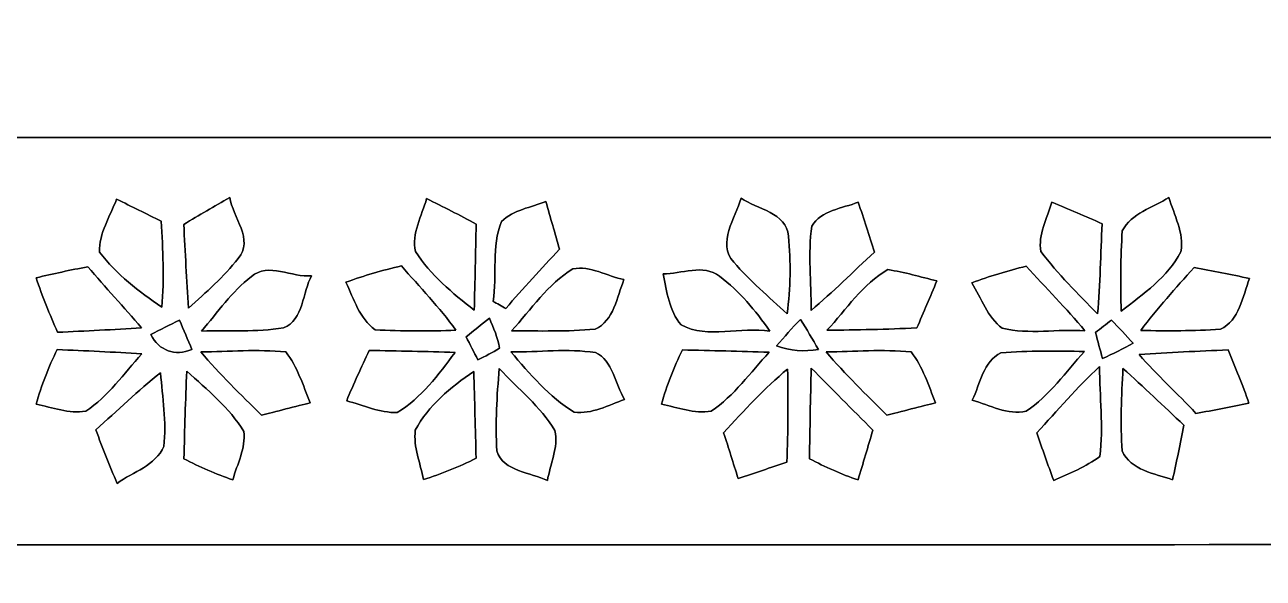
# Model space of a CAD drawing. Header units: centimetres. Extents: x -16.8 to 16.8, y -16.7 to 16.7.
# Drawn here: x -2.13 to 6.88, y -9.5 to -5.48 of the extents above; entities that cross this region are included whole.
import ezdxf

# ---------------------------------------------------------------- set-up
doc = ezdxf.new("R2010")
doc.units = ezdxf.units.CM
doc.header["$MEASUREMENT"] = 0
doc.layers.add('Layer 1', color=7, linetype='Continuous')

msp = doc.modelspace()

# ---------------------------------------------------------------- linework, layer by layer
at = {"layer": 'Layer 1', "color": 7}
for points, knots in [([(-16.77458, 16.66875), (-16.77458, 16.66875), (16.77458, 16.66875), (16.77458, 16.66875), (16.77458, 16.66875), (16.77458, 16.66875), (16.77458, -16.66875), (16.77458, -16.66875), (16.77458, -16.66875), (16.77458, -16.66875), (-16.77458, -16.66875), (-16.77458, -16.66875), (-16.77458, -16.66875), (-16.77458, -16.66875), (-16.77458, 16.66875), (-16.77458, 16.66875), (-16.77458, 16.66875), (-16.77458, 16.66875), (-16.77458, 16.66875), (-16.77458, 16.66875)], [0, 0, 0, 0, 0.1666667, 0.1666667, 0.1666667, 0.1666667, 0.3333333, 0.3333333, 0.3333333, 0.3333333, 0.5, 0.5, 0.5, 0.5, 0.6666667, 0.6666667, 0.6666667, 0.6666667, 1, 1, 1, 1]), ([(-16.06091, -6.30837), (-16.07361, -7.2898), (-16.07714, -8.27123), (-16.05774, -9.25266), (-16.05774, -9.25266), (-5.37175, -9.27029), (5.3146, -9.25618), (16.00024, -9.25971), (16.00024, -9.25971), (16.12406, -9.33309), (16.23766, -9.2202), (16.22707, -9.11049), (16.22707, -9.11049), (16.20273, -8.21549), (16.20273, -7.31979), (16.22884, -6.42479), (16.22884, -6.42479), (16.23766, -6.33765), (16.14911, -6.28615), (16.0715, -6.29708), (16.0715, -6.29708), (9.07415, -6.29708), (2.07645, -6.29708), (-4.92125, -6.29708), (-4.92125, -6.29708), (-8.63459, -6.30449), (-12.34793, -6.28191), (-16.06091, -6.30837)], [0, 0, 0, 0, 0.125, 0.125, 0.125, 0.125, 0.25, 0.25, 0.25, 0.25, 0.375, 0.375, 0.375, 0.375, 0.5, 0.5, 0.5, 0.5, 0.625, 0.625, 0.625, 0.625, 0.75, 0.75, 0.75, 0.75, 1, 1, 1, 1]), ([(-1.46579, -6.74652), (-1.35749, -6.79944), (-1.24989, -6.85306), (-1.14088, -6.90598), (-1.14088, -6.90598), (-1.1303, -7.11376), (-1.11795, -7.32331), (-1.137, -7.53181), (-1.137, -7.53181), (-1.30387, -7.41856), (-1.46932, -7.29403), (-1.58997, -7.1314), (-1.58997, -7.1314), (-1.59526, -6.99417), (-1.51412, -6.87105), (-1.46579, -6.74652)], [0, 0, 0, 0, 0.2, 0.2, 0.2, 0.2, 0.4, 0.4, 0.4, 0.4, 0.6, 0.6, 0.6, 0.6, 1, 1, 1, 1]), ([(-0.97719, -6.92961), (-0.86642, -6.86294), (-0.7553, -6.79732), (-0.64276, -6.73453), (-0.64276, -6.73453), (-0.62124, -6.87246), (-0.46461, -7.04568), (-0.58103, -7.17726), (-0.58103, -7.17726), (-0.68686, -7.31097), (-0.81492, -7.42491), (-0.94192, -7.53816), (-0.94192, -7.53816), (-0.95638, -7.33496), (-0.96732, -7.13211), (-0.97719, -6.92961)], [0, 0, 0, 0, 0.2, 0.2, 0.2, 0.2, 0.4, 0.4, 0.4, 0.4, 0.6, 0.6, 0.6, 0.6, 1, 1, 1, 1]), ([(0.78987, -6.74229), (0.91052, -6.80191), (1.03152, -6.86259), (1.15041, -6.92714), (1.15041, -6.92714), (1.14547, -7.13564), (1.14194, -7.34483), (1.13594, -7.55403), (1.13594, -7.55403), (0.97825, -7.4295), (0.81774, -7.29721), (0.70873, -7.12682), (0.70873, -7.12682), (0.67874, -6.99629), (0.75565, -6.86647), (0.78987, -6.74229)], [0, 0, 0, 0, 0.2, 0.2, 0.2, 0.2, 0.4, 0.4, 0.4, 0.4, 0.6, 0.6, 0.6, 0.6, 1, 1, 1, 1]), ([(3.07763, -6.73806), (3.19264, -6.82025), (3.41136, -6.84071), (3.42336, -7.01604), (3.42336, -7.01604), (3.43923, -7.20266), (3.44029, -7.39352), (3.41242, -7.57978), (3.41242, -7.57978), (3.28013, -7.45772), (3.1429, -7.33989), (3.02472, -7.20408), (3.02472, -7.20408), (2.90124, -7.06543), (3.0353, -6.8834), (3.07763, -6.73806)], [0, 0, 0, 0, 0.2, 0.2, 0.2, 0.2, 0.4, 0.4, 0.4, 0.4, 0.6, 0.6, 0.6, 0.6, 1, 1, 1, 1]), ([(5.85223, -6.97689), (5.91502, -6.84742), (6.07695, -6.80932), (6.19054, -6.73276), (6.19054, -6.73276), (6.22794, -6.86047), (6.30449, -6.99241), (6.27803, -7.12858), (6.27803, -7.12858), (6.18384, -7.31379), (6.00357, -7.43479), (5.84482, -7.56109), (5.84482, -7.56109), (5.83706, -7.36565), (5.83953, -7.17091), (5.85223, -6.97689)], [0, 0, 0, 0, 0.2, 0.2, 0.2, 0.2, 0.4, 0.4, 0.4, 0.4, 0.6, 0.6, 0.6, 0.6, 1, 1, 1, 1]), ([(1.33385, -6.90809), (1.42169, -6.82519), (1.54905, -6.80473), (1.6577, -6.76381), (1.6577, -6.76381), (1.69016, -6.87917), (1.72402, -6.99382), (1.75648, -7.10918), (1.75648, -7.10918), (1.62454, -7.2517), (1.49331, -7.39528), (1.36525, -7.54133), (1.36525, -7.54133), (1.34232, -7.52863), (1.29716, -7.50288), (1.27423, -7.48982), (1.27423, -7.48982), (1.3014, -7.29862), (1.26294, -7.09048), (1.33385, -6.90809)], [0, 0, 0, 0, 0.1666667, 0.1666667, 0.1666667, 0.1666667, 0.3333333, 0.3333333, 0.3333333, 0.3333333, 0.5, 0.5, 0.5, 0.5, 0.6666667, 0.6666667, 0.6666667, 0.6666667, 1, 1, 1, 1]), ([(3.59304, -6.94196), (3.66077, -6.8259), (3.81564, -6.8139), (3.9303, -6.76769), (3.9303, -6.76769), (3.97122, -6.88869), (4.01108, -7.01005), (4.04777, -7.13281), (4.04777, -7.13281), (3.89431, -7.27357), (3.7465, -7.42139), (3.58704, -7.55579), (3.58704, -7.55579), (3.59057, -7.35154), (3.5627, -7.1441), (3.59304, -6.94196)], [0, 0, 0, 0, 0.2, 0.2, 0.2, 0.2, 0.4, 0.4, 0.4, 0.4, 0.6, 0.6, 0.6, 0.6, 1, 1, 1, 1]), ([(5.33964, -6.76839), (5.46241, -6.81778), (5.58377, -6.8707), (5.70547, -6.92503), (5.70547, -6.92503), (5.69524, -7.14304), (5.69101, -7.36283), (5.67231, -7.58119), (5.67231, -7.58119), (5.5312, -7.43373), (5.38127, -7.29192), (5.26027, -7.12752), (5.26027, -7.12752), (5.23628, -7.00581), (5.30578, -6.88411), (5.33964, -6.76839)], [0, 0, 0, 0, 0.2, 0.2, 0.2, 0.2, 0.4, 0.4, 0.4, 0.4, 0.6, 0.6, 0.6, 0.6, 1, 1, 1, 1]), ([(-0.48542, -7.30885), (-0.36301, -7.20231), (-0.18733, -7.31979), (-0.04763, -7.30321), (-0.04763, -7.30321), (-0.11148, -7.4168), (-0.10583, -7.626), (-0.25188, -7.68279), (-0.25188, -7.68279), (-0.44838, -7.71384), (-0.64982, -7.69973), (-0.84737, -7.70572), (-0.84737, -7.70572), (-0.73237, -7.56885), (-0.62724, -7.41962), (-0.48542, -7.30885)], [0, 0, 0, 0, 0.2, 0.2, 0.2, 0.2, 0.4, 0.4, 0.4, 0.4, 0.6, 0.6, 0.6, 0.6, 1, 1, 1, 1]), ([(-2.05176, -7.31802), (-1.92723, -7.28874), (-1.80234, -7.26193), (-1.6764, -7.23829), (-1.6764, -7.23829), (-1.54728, -7.38717), (-1.41323, -7.53216), (-1.28482, -7.68244), (-1.28482, -7.68244), (-1.48872, -7.69514), (-1.69263, -7.70502), (-1.89618, -7.7149), (-1.89618, -7.7149), (-1.95263, -7.58402), (-2.00695, -7.45278), (-2.05176, -7.31802)], [0, 0, 0, 0, 0.2, 0.2, 0.2, 0.2, 0.4, 0.4, 0.4, 0.4, 0.6, 0.6, 0.6, 0.6, 1, 1, 1, 1]), ([(0.20249, -7.35083), (0.33408, -7.30144), (0.46919, -7.26334), (0.60607, -7.23159), (0.60607, -7.23159), (0.74013, -7.3854), (0.88265, -7.53392), (1.0033, -7.69937), (1.0033, -7.69937), (0.8068, -7.70784), (0.61066, -7.70678), (0.41487, -7.69655), (0.41487, -7.69655), (0.30127, -7.61506), (0.2607, -7.47077), (0.20249, -7.35083)], [0, 0, 0, 0, 0.2, 0.2, 0.2, 0.2, 0.4, 0.4, 0.4, 0.4, 0.6, 0.6, 0.6, 0.6, 1, 1, 1, 1]), ([(1.8542, -7.25382), (1.98049, -7.22701), (2.10361, -7.30744), (2.22603, -7.33143), (2.22603, -7.33143), (2.17452, -7.45702), (2.1523, -7.63023), (2.01612, -7.69267), (2.01612, -7.69267), (1.81328, -7.70925), (1.61043, -7.70537), (1.40794, -7.70396), (1.40794, -7.70396), (1.54975, -7.54944), (1.67146, -7.36318), (1.8542, -7.25382)], [0, 0, 0, 0, 0.2, 0.2, 0.2, 0.2, 0.4, 0.4, 0.4, 0.4, 0.6, 0.6, 0.6, 0.6, 1, 1, 1, 1]), ([(2.51143, -7.29051), (2.64125, -7.29086), (2.80423, -7.21431), (2.92135, -7.30744), (2.92135, -7.30744), (3.06846, -7.41433), (3.18311, -7.55791), (3.28754, -7.70537), (3.28754, -7.70537), (3.07834, -7.67397), (2.83563, -7.76287), (2.64089, -7.66163), (2.64089, -7.66163), (2.55517, -7.55826), (2.53753, -7.41786), (2.51143, -7.29051)], [0, 0, 0, 0, 0.2, 0.2, 0.2, 0.2, 0.4, 0.4, 0.4, 0.4, 0.6, 0.6, 0.6, 0.6, 1, 1, 1, 1]), ([(3.7024, -7.70043), (3.84422, -7.5498), (3.96311, -7.36106), (4.1469, -7.25876), (4.1469, -7.25876), (4.26649, -7.2771), (4.38432, -7.31202), (4.50286, -7.34131), (4.50286, -7.34131), (4.45523, -7.45525), (4.40584, -7.56885), (4.35716, -7.68315), (4.35716, -7.68315), (4.13879, -7.69338), (3.92007, -7.69726), (3.7024, -7.70043)], [0, 0, 0, 0, 0.2, 0.2, 0.2, 0.2, 0.4, 0.4, 0.4, 0.4, 0.6, 0.6, 0.6, 0.6, 1, 1, 1, 1]), ([(4.75721, -7.35506), (4.88668, -7.30709), (5.01862, -7.26687), (5.15303, -7.23406), (5.15303, -7.23406), (5.29484, -7.39034), (5.44477, -7.54062), (5.58059, -7.70326), (5.58059, -7.70326), (5.38198, -7.68985), (5.17243, -7.73254), (4.97875, -7.68456), (4.97875, -7.68456), (4.8708, -7.60554), (4.82706, -7.46584), (4.75721, -7.35506)], [0, 0, 0, 0, 0.2, 0.2, 0.2, 0.2, 0.4, 0.4, 0.4, 0.4, 0.6, 0.6, 0.6, 0.6, 1, 1, 1, 1]), ([(6.37469, -7.24359), (6.50946, -7.26687), (6.64457, -7.29403), (6.77827, -7.32402), (6.77827, -7.32402), (6.72712, -7.45208), (6.70525, -7.62882), (6.56696, -7.69303), (6.56696, -7.69303), (6.37364, -7.70396), (6.18031, -7.70678), (5.98734, -7.70114), (5.98734, -7.70114), (6.10623, -7.54027), (6.24099, -7.39211), (6.37469, -7.24359)], [0, 0, 0, 0, 0.2, 0.2, 0.2, 0.2, 0.4, 0.4, 0.4, 0.4, 0.6, 0.6, 0.6, 0.6, 1, 1, 1, 1]), ([(-1.21814, -7.73112), (-1.14864, -7.69549), (-1.07879, -7.66057), (-1.00859, -7.6267), (-1.00859, -7.6267), (-0.9779, -7.69726), (-0.94756, -7.76817), (-0.91793, -7.83943), (-0.91793, -7.83943), (-1.04246, -7.89023), (-1.15499, -7.85036), (-1.21814, -7.73112)], [0, 0, 0, 0, 0.25, 0.25, 0.25, 0.25, 0.5, 0.5, 0.5, 0.5, 1, 1, 1, 1]), ([(1.07738, -7.74806), (1.13347, -7.70255), (1.18957, -7.65669), (1.24672, -7.61153), (1.24672, -7.61153), (1.2767, -7.68244), (1.30845, -7.7537), (1.31904, -7.83096), (1.31904, -7.83096), (1.26929, -7.86306), (1.21532, -7.88811), (1.16276, -7.91492), (1.16276, -7.91492), (1.13383, -7.85883), (1.10561, -7.80344), (1.07738, -7.74806)], [0, 0, 0, 0, 0.2, 0.2, 0.2, 0.2, 0.4, 0.4, 0.4, 0.4, 0.6, 0.6, 0.6, 0.6, 1, 1, 1, 1]), ([(3.33657, -7.81226), (3.39266, -7.74735), (3.45017, -7.68385), (3.50943, -7.62176), (3.50943, -7.62176), (3.556, -7.69303), (3.59939, -7.7657), (3.64137, -7.84013), (3.64137, -7.84013), (3.53871, -7.85777), (3.43394, -7.84895), (3.33657, -7.81226)], [0, 0, 0, 0, 0.25, 0.25, 0.25, 0.25, 0.5, 0.5, 0.5, 0.5, 1, 1, 1, 1]), ([(5.65714, -7.71666), (5.6956, -7.68632), (5.7344, -7.65598), (5.77321, -7.626), (5.77321, -7.626), (5.82683, -7.68174), (5.87975, -7.73783), (5.93231, -7.79463), (5.93231, -7.79463), (5.85893, -7.83414), (5.78379, -7.87082), (5.70794, -7.9054), (5.70794, -7.9054), (5.69066, -7.84225), (5.67372, -7.77946), (5.65714, -7.71666)], [0, 0, 0, 0, 0.2, 0.2, 0.2, 0.2, 0.4, 0.4, 0.4, 0.4, 0.6, 0.6, 0.6, 0.6, 1, 1, 1, 1]), ([(-1.89865, -7.84049), (-1.69369, -7.84895), (-1.48802, -7.85812), (-1.28235, -7.87188), (-1.28235, -7.87188), (-1.41323, -8.01441), (-1.52788, -8.18056), (-1.69051, -8.28922), (-1.69051, -8.28922), (-1.81293, -8.30897), (-1.93358, -8.26064), (-2.05246, -8.23807), (-2.05246, -8.23807), (-2.0133, -8.10084), (-1.96144, -7.96819), (-1.89865, -7.84049)], [0, 0, 0, 0, 0.2, 0.2, 0.2, 0.2, 0.4, 0.4, 0.4, 0.4, 0.6, 0.6, 0.6, 0.6, 1, 1, 1, 1]), ([(-0.85372, -7.85707), (-0.64841, -7.85601), (-0.44097, -7.83661), (-0.23566, -7.85742), (-0.23566, -7.85742), (-0.15099, -7.96537), (-0.10936, -8.10048), (-0.05786, -8.22713), (-0.05786, -8.22713), (-0.1464, -8.24971), (-0.32279, -8.29522), (-0.41099, -8.31815), (-0.41099, -8.31815), (-0.56233, -8.16786), (-0.71649, -8.0204), (-0.85372, -7.85707)], [0, 0, 0, 0, 0.2, 0.2, 0.2, 0.2, 0.4, 0.4, 0.4, 0.4, 0.6, 0.6, 0.6, 0.6, 1, 1, 1, 1]), ([(1.40229, -7.85707), (1.6062, -7.86059), (1.81504, -7.83096), (2.01859, -7.86236), (2.01859, -7.86236), (2.14665, -7.92198), (2.16112, -8.09237), (2.23061, -8.20349), (2.23061, -8.20349), (2.11279, -8.24371), (1.99214, -8.31391), (1.86373, -8.29486), (1.86373, -8.29486), (1.68028, -8.1855), (1.54199, -8.01582), (1.40229, -7.85707)], [0, 0, 0, 0, 0.2, 0.2, 0.2, 0.2, 0.4, 0.4, 0.4, 0.4, 0.6, 0.6, 0.6, 0.6, 1, 1, 1, 1]), ([(3.69711, -7.85707), (3.90208, -7.85601), (4.10986, -7.83661), (4.31518, -7.85742), (4.31518, -7.85742), (4.39984, -7.96537), (4.44147, -8.10048), (4.49298, -8.22713), (4.49298, -8.22713), (4.40443, -8.24971), (4.22804, -8.29522), (4.13985, -8.31815), (4.13985, -8.31815), (3.98851, -8.16786), (3.83434, -8.0204), (3.69711, -7.85707)], [0, 0, 0, 0, 0.2, 0.2, 0.2, 0.2, 0.4, 0.4, 0.4, 0.4, 0.6, 0.6, 0.6, 0.6, 1, 1, 1, 1]), ([(0.37218, -7.84719), (0.57997, -7.85036), (0.78846, -7.85389), (0.99695, -7.86095), (0.99695, -7.86095), (0.87701, -8.02287), (0.74965, -8.19256), (0.57573, -8.2991), (0.57573, -8.2991), (0.44838, -8.30051), (0.32879, -8.24689), (0.20814, -8.21302), (0.20814, -8.21302), (0.25823, -8.08884), (0.31574, -7.96854), (0.37218, -7.84719)], [0, 0, 0, 0, 0.2, 0.2, 0.2, 0.2, 0.4, 0.4, 0.4, 0.4, 0.6, 0.6, 0.6, 0.6, 1, 1, 1, 1]), ([(2.65112, -7.84331), (2.86103, -7.84754), (3.07164, -7.85248), (3.28224, -7.85989), (3.28224, -7.85989), (3.14678, -8.00664), (3.02719, -8.17633), (2.86032, -8.28887), (2.86032, -8.28887), (2.73791, -8.30933), (2.61691, -8.26064), (2.49837, -8.23807), (2.49837, -8.23807), (2.53718, -8.10154), (2.58868, -7.97031), (2.65112, -7.84331)], [0, 0, 0, 0, 0.2, 0.2, 0.2, 0.2, 0.4, 0.4, 0.4, 0.4, 0.6, 0.6, 0.6, 0.6, 1, 1, 1, 1]), ([(4.96887, -7.86447), (5.17066, -7.84719), (5.37422, -7.85142), (5.57706, -7.85389), (5.57706, -7.85389), (5.4423, -8.00347), (5.32165, -8.17562), (5.15303, -8.28957), (5.15303, -8.28957), (5.01897, -8.3185), (4.88703, -8.24583), (4.76074, -8.20773), (4.76074, -8.20773), (4.81859, -8.09025), (4.83976, -7.92621), (4.96887, -7.86447)], [0, 0, 0, 0, 0.2, 0.2, 0.2, 0.2, 0.4, 0.4, 0.4, 0.4, 0.6, 0.6, 0.6, 0.6, 1, 1, 1, 1]), ([(5.97464, -7.87647), (6.18984, -7.86165), (6.40609, -7.85178), (6.62234, -7.8426), (6.62234, -7.8426), (6.67456, -7.97066), (6.72924, -8.09872), (6.77369, -8.23031), (6.77369, -8.23031), (6.64563, -8.25747), (6.51722, -8.28322), (6.3881, -8.30439), (6.3881, -8.30439), (6.25193, -8.1601), (6.10552, -8.02534), (5.97464, -7.87647)], [0, 0, 0, 0, 0.2, 0.2, 0.2, 0.2, 0.4, 0.4, 0.4, 0.4, 0.6, 0.6, 0.6, 0.6, 1, 1, 1, 1]), ([(-1.61713, -8.42469), (-1.46191, -8.28499), (-1.31163, -8.13894), (-1.14653, -8.01017), (-1.14653, -8.01017), (-1.13277, -8.18762), (-1.10173, -8.36718), (-1.1236, -8.54498), (-1.1236, -8.54498), (-1.1811, -8.68504), (-1.34761, -8.72913), (-1.46156, -8.81451), (-1.46156, -8.81451), (-1.5173, -8.68609), (-1.56951, -8.55627), (-1.61713, -8.42469)], [0, 0, 0, 0, 0.2, 0.2, 0.2, 0.2, 0.4, 0.4, 0.4, 0.4, 0.6, 0.6, 0.6, 0.6, 1, 1, 1, 1]), ([(-0.95532, -7.99783), (-0.80645, -8.13153), (-0.64523, -8.26382), (-0.54046, -8.43633), (-0.54046, -8.43633), (-0.52599, -8.55733), (-0.58914, -8.67375), (-0.62054, -8.7884), (-0.62054, -8.7884), (-0.7433, -8.74677), (-0.86184, -8.69421), (-0.97649, -8.63459), (-0.97649, -8.63459), (-0.97084, -8.42151), (-0.9652, -8.20949), (-0.95532, -7.99783)], [0, 0, 0, 0, 0.2, 0.2, 0.2, 0.2, 0.4, 0.4, 0.4, 0.4, 0.6, 0.6, 0.6, 0.6, 1, 1, 1, 1]), ([(0.70732, -8.42751), (0.80222, -8.24759), (0.96555, -8.11248), (1.13242, -8.00029), (1.13242, -8.00029), (1.13912, -8.20984), (1.14441, -8.42045), (1.1497, -8.63106), (1.1497, -8.63106), (1.02623, -8.69244), (0.89888, -8.74571), (0.76729, -8.78628), (0.76729, -8.78628), (0.74507, -8.66775), (0.69215, -8.54957), (0.70732, -8.42751)], [0, 0, 0, 0, 0.2, 0.2, 0.2, 0.2, 0.4, 0.4, 0.4, 0.4, 0.6, 0.6, 0.6, 0.6, 1, 1, 1, 1]), ([(1.31763, -7.97842), (1.45591, -8.12518), (1.61854, -8.25571), (1.72367, -8.43033), (1.72367, -8.43033), (1.74943, -8.55239), (1.68981, -8.67445), (1.66864, -8.79404), (1.66864, -8.79404), (1.55222, -8.73266), (1.34691, -8.73054), (1.30104, -8.57744), (1.30104, -8.57744), (1.28729, -8.37706), (1.30246, -8.17739), (1.31763, -7.97842)], [0, 0, 0, 0, 0.2, 0.2, 0.2, 0.2, 0.4, 0.4, 0.4, 0.4, 0.6, 0.6, 0.6, 0.6, 1, 1, 1, 1]), ([(2.95134, -8.44585), (3.0988, -8.28393), (3.24767, -8.122), (3.41665, -7.98195), (3.41665, -7.98195), (3.42124, -8.20702), (3.42089, -8.43315), (3.41136, -8.65893), (3.41136, -8.65893), (3.29318, -8.69915), (3.17571, -8.74077), (3.05717, -8.77923), (3.05717, -8.77923), (3.02119, -8.6674), (2.98768, -8.55662), (2.95134, -8.44585)], [0, 0, 0, 0, 0.2, 0.2, 0.2, 0.2, 0.4, 0.4, 0.4, 0.4, 0.6, 0.6, 0.6, 0.6, 1, 1, 1, 1]), ([(3.58881, -7.97525), (3.73803, -8.12482), (3.88585, -8.27687), (4.03719, -8.42574), (4.03719, -8.42574), (4.00121, -8.54675), (3.96593, -8.6681), (3.92924, -8.78911), (3.92924, -8.78911), (3.80753, -8.74677), (3.6897, -8.69421), (3.57576, -8.63494), (3.57576, -8.63494), (3.57928, -8.41446), (3.58246, -8.19467), (3.58881, -7.97525)], [0, 0, 0, 0, 0.2, 0.2, 0.2, 0.2, 0.4, 0.4, 0.4, 0.4, 0.6, 0.6, 0.6, 0.6, 1, 1, 1, 1]), ([(5.22958, -8.44726), (5.37986, -8.28463), (5.52309, -8.11459), (5.68713, -7.96466), (5.68713, -7.96466), (5.68501, -8.18092), (5.71782, -8.4014), (5.68784, -8.61766), (5.68784, -8.61766), (5.588, -8.69562), (5.467, -8.74042), (5.35305, -8.79334), (5.35305, -8.79334), (5.31072, -8.67833), (5.26979, -8.56262), (5.22958, -8.44726)], [0, 0, 0, 0, 0.2, 0.2, 0.2, 0.2, 0.4, 0.4, 0.4, 0.4, 0.6, 0.6, 0.6, 0.6, 1, 1, 1, 1]), ([(5.85717, -7.97807), (6.00675, -8.11248), (6.15315, -8.25182), (6.29955, -8.39047), (6.29955, -8.39047), (6.27556, -8.52311), (6.24699, -8.65611), (6.21806, -8.78805), (6.21806, -8.78805), (6.08789, -8.74183), (5.91326, -8.71926), (5.85152, -8.57814), (5.85152, -8.57814), (5.83671, -8.37741), (5.84694, -8.17774), (5.85717, -7.97807)], [0, 0, 0, 0, 0.2, 0.2, 0.2, 0.2, 0.4, 0.4, 0.4, 0.4, 0.6, 0.6, 0.6, 0.6, 1, 1, 1, 1])]:
    msp.add_open_spline(points, degree=3, knots=knots, dxfattribs=at)
at = {"layer": 'Layer 1', "color": 250}
for points, knots in [([(-16.06091, -6.30837), (-12.34793, -6.28191), (-8.63459, -6.30449), (-4.92125, -6.29708), (-4.92125, -6.29708), (2.07645, -6.29708), (9.07415, -6.29708), (16.0715, -6.29708), (16.0715, -6.29708), (16.14911, -6.28615), (16.23766, -6.33765), (16.22884, -6.42479), (16.22884, -6.42479), (16.20273, -7.31979), (16.20273, -8.21549), (16.22707, -9.11049), (16.22707, -9.11049), (16.23766, -9.2202), (16.12406, -9.33309), (16.00024, -9.25971), (16.00024, -9.25971), (5.3146, -9.25618), (-5.37175, -9.27029), (-16.05774, -9.25266), (-16.05774, -9.25266), (-16.07714, -8.27123), (-16.07361, -7.2898), (-16.06091, -6.30837), (-16.06091, -6.30837), (-16.06091, -6.30837), (-16.06091, -6.30837), (-16.06091, -6.30837)], [0, 0, 0, 0, 0.1111111, 0.1111111, 0.1111111, 0.1111111, 0.2222222, 0.2222222, 0.2222222, 0.2222222, 0.3333333, 0.3333333, 0.3333333, 0.3333333, 0.4444444, 0.4444444, 0.4444444, 0.4444444, 0.5555556, 0.5555556, 0.5555556, 0.5555556, 0.6666667, 0.6666667, 0.6666667, 0.6666667, 0.7777778, 0.7777778, 0.7777778, 0.7777778, 1, 1, 1, 1]), ([(-1.46579, -6.74652), (-1.51412, -6.87105), (-1.59526, -6.99417), (-1.58997, -7.1314), (-1.58997, -7.1314), (-1.46932, -7.29403), (-1.30387, -7.41856), (-1.137, -7.53181), (-1.137, -7.53181), (-1.11795, -7.32331), (-1.1303, -7.11376), (-1.14088, -6.90598), (-1.14088, -6.90598), (-1.24989, -6.85306), (-1.35749, -6.79944), (-1.46579, -6.74652), (-1.46579, -6.74652), (-1.46579, -6.74652), (-1.46579, -6.74652), (-1.46579, -6.74652)], [0, 0, 0, 0, 0.1666667, 0.1666667, 0.1666667, 0.1666667, 0.3333333, 0.3333333, 0.3333333, 0.3333333, 0.5, 0.5, 0.5, 0.5, 0.6666667, 0.6666667, 0.6666667, 0.6666667, 1, 1, 1, 1]), ([(-0.97719, -6.92961), (-0.96732, -7.13211), (-0.95638, -7.33496), (-0.94192, -7.53816), (-0.94192, -7.53816), (-0.81492, -7.42491), (-0.68686, -7.31097), (-0.58103, -7.17726), (-0.58103, -7.17726), (-0.46461, -7.04568), (-0.62124, -6.87246), (-0.64276, -6.73453), (-0.64276, -6.73453), (-0.7553, -6.79732), (-0.86642, -6.86294), (-0.97719, -6.92961), (-0.97719, -6.92961), (-0.97719, -6.92961), (-0.97719, -6.92961), (-0.97719, -6.92961)], [0, 0, 0, 0, 0.1666667, 0.1666667, 0.1666667, 0.1666667, 0.3333333, 0.3333333, 0.3333333, 0.3333333, 0.5, 0.5, 0.5, 0.5, 0.6666667, 0.6666667, 0.6666667, 0.6666667, 1, 1, 1, 1]), ([(0.78987, -6.74229), (0.75565, -6.86647), (0.67874, -6.99629), (0.70873, -7.12682), (0.70873, -7.12682), (0.81774, -7.29721), (0.97825, -7.4295), (1.13594, -7.55403), (1.13594, -7.55403), (1.14194, -7.34483), (1.14547, -7.13564), (1.15041, -6.92714), (1.15041, -6.92714), (1.03152, -6.86259), (0.91052, -6.80191), (0.78987, -6.74229), (0.78987, -6.74229), (0.78987, -6.74229), (0.78987, -6.74229), (0.78987, -6.74229)], [0, 0, 0, 0, 0.1666667, 0.1666667, 0.1666667, 0.1666667, 0.3333333, 0.3333333, 0.3333333, 0.3333333, 0.5, 0.5, 0.5, 0.5, 0.6666667, 0.6666667, 0.6666667, 0.6666667, 1, 1, 1, 1]), ([(3.07763, -6.73806), (3.0353, -6.8834), (2.90124, -7.06543), (3.02472, -7.20408), (3.02472, -7.20408), (3.1429, -7.33989), (3.28013, -7.45772), (3.41242, -7.57978), (3.41242, -7.57978), (3.44029, -7.39352), (3.43923, -7.20266), (3.42336, -7.01604), (3.42336, -7.01604), (3.41136, -6.84071), (3.19264, -6.82025), (3.07763, -6.73806), (3.07763, -6.73806), (3.07763, -6.73806), (3.07763, -6.73806), (3.07763, -6.73806)], [0, 0, 0, 0, 0.1666667, 0.1666667, 0.1666667, 0.1666667, 0.3333333, 0.3333333, 0.3333333, 0.3333333, 0.5, 0.5, 0.5, 0.5, 0.6666667, 0.6666667, 0.6666667, 0.6666667, 1, 1, 1, 1]), ([(5.85223, -6.97689), (5.83953, -7.17091), (5.83706, -7.36565), (5.84482, -7.56109), (5.84482, -7.56109), (6.00357, -7.43479), (6.18384, -7.31379), (6.27803, -7.12858), (6.27803, -7.12858), (6.30449, -6.99241), (6.22794, -6.86047), (6.19054, -6.73276), (6.19054, -6.73276), (6.07695, -6.80932), (5.91502, -6.84742), (5.85223, -6.97689), (5.85223, -6.97689), (5.85223, -6.97689), (5.85223, -6.97689), (5.85223, -6.97689)], [0, 0, 0, 0, 0.1666667, 0.1666667, 0.1666667, 0.1666667, 0.3333333, 0.3333333, 0.3333333, 0.3333333, 0.5, 0.5, 0.5, 0.5, 0.6666667, 0.6666667, 0.6666667, 0.6666667, 1, 1, 1, 1]), ([(1.33385, -6.90809), (1.26294, -7.09048), (1.3014, -7.29862), (1.27423, -7.48982), (1.27423, -7.48982), (1.29716, -7.50288), (1.34232, -7.52863), (1.36525, -7.54133), (1.36525, -7.54133), (1.49331, -7.39528), (1.62454, -7.2517), (1.75648, -7.10918), (1.75648, -7.10918), (1.72402, -6.99382), (1.69016, -6.87917), (1.6577, -6.76381), (1.6577, -6.76381), (1.54905, -6.80473), (1.42169, -6.82519), (1.33385, -6.90809), (1.33385, -6.90809), (1.33385, -6.90809), (1.33385, -6.90809), (1.33385, -6.90809)], [0, 0, 0, 0, 0.1428571, 0.1428571, 0.1428571, 0.1428571, 0.2857143, 0.2857143, 0.2857143, 0.2857143, 0.4285714, 0.4285714, 0.4285714, 0.4285714, 0.5714286, 0.5714286, 0.5714286, 0.5714286, 0.7142857, 0.7142857, 0.7142857, 0.7142857, 1, 1, 1, 1]), ([(3.59304, -6.94196), (3.5627, -7.1441), (3.59057, -7.35154), (3.58704, -7.55579), (3.58704, -7.55579), (3.7465, -7.42139), (3.89431, -7.27357), (4.04777, -7.13281), (4.04777, -7.13281), (4.01108, -7.01005), (3.97122, -6.88869), (3.9303, -6.76769), (3.9303, -6.76769), (3.81564, -6.8139), (3.66077, -6.8259), (3.59304, -6.94196), (3.59304, -6.94196), (3.59304, -6.94196), (3.59304, -6.94196), (3.59304, -6.94196)], [0, 0, 0, 0, 0.1666667, 0.1666667, 0.1666667, 0.1666667, 0.3333333, 0.3333333, 0.3333333, 0.3333333, 0.5, 0.5, 0.5, 0.5, 0.6666667, 0.6666667, 0.6666667, 0.6666667, 1, 1, 1, 1]), ([(5.33964, -6.76839), (5.30578, -6.88411), (5.23628, -7.00581), (5.26027, -7.12752), (5.26027, -7.12752), (5.38127, -7.29192), (5.5312, -7.43373), (5.67231, -7.58119), (5.67231, -7.58119), (5.69101, -7.36283), (5.69524, -7.14304), (5.70547, -6.92503), (5.70547, -6.92503), (5.58377, -6.8707), (5.46241, -6.81778), (5.33964, -6.76839), (5.33964, -6.76839), (5.33964, -6.76839), (5.33964, -6.76839), (5.33964, -6.76839)], [0, 0, 0, 0, 0.1666667, 0.1666667, 0.1666667, 0.1666667, 0.3333333, 0.3333333, 0.3333333, 0.3333333, 0.5, 0.5, 0.5, 0.5, 0.6666667, 0.6666667, 0.6666667, 0.6666667, 1, 1, 1, 1]), ([(-0.48542, -7.30885), (-0.62724, -7.41962), (-0.73237, -7.56885), (-0.84737, -7.70572), (-0.84737, -7.70572), (-0.64982, -7.69973), (-0.44838, -7.71384), (-0.25188, -7.68279), (-0.25188, -7.68279), (-0.10583, -7.626), (-0.11148, -7.4168), (-0.04763, -7.30321), (-0.04763, -7.30321), (-0.18733, -7.31979), (-0.36301, -7.20231), (-0.48542, -7.30885), (-0.48542, -7.30885), (-0.48542, -7.30885), (-0.48542, -7.30885), (-0.48542, -7.30885)], [0, 0, 0, 0, 0.1666667, 0.1666667, 0.1666667, 0.1666667, 0.3333333, 0.3333333, 0.3333333, 0.3333333, 0.5, 0.5, 0.5, 0.5, 0.6666667, 0.6666667, 0.6666667, 0.6666667, 1, 1, 1, 1]), ([(-2.05176, -7.31802), (-2.00695, -7.45278), (-1.95263, -7.58402), (-1.89618, -7.7149), (-1.89618, -7.7149), (-1.69263, -7.70502), (-1.48872, -7.69514), (-1.28482, -7.68244), (-1.28482, -7.68244), (-1.41323, -7.53216), (-1.54728, -7.38717), (-1.6764, -7.23829), (-1.6764, -7.23829), (-1.80234, -7.26193), (-1.92723, -7.28874), (-2.05176, -7.31802), (-2.05176, -7.31802), (-2.05176, -7.31802), (-2.05176, -7.31802), (-2.05176, -7.31802)], [0, 0, 0, 0, 0.1666667, 0.1666667, 0.1666667, 0.1666667, 0.3333333, 0.3333333, 0.3333333, 0.3333333, 0.5, 0.5, 0.5, 0.5, 0.6666667, 0.6666667, 0.6666667, 0.6666667, 1, 1, 1, 1]), ([(0.20249, -7.35083), (0.2607, -7.47077), (0.30127, -7.61506), (0.41487, -7.69655), (0.41487, -7.69655), (0.61066, -7.70678), (0.8068, -7.70784), (1.0033, -7.69937), (1.0033, -7.69937), (0.88265, -7.53392), (0.74013, -7.3854), (0.60607, -7.23159), (0.60607, -7.23159), (0.46919, -7.26334), (0.33408, -7.30144), (0.20249, -7.35083), (0.20249, -7.35083), (0.20249, -7.35083), (0.20249, -7.35083), (0.20249, -7.35083)], [0, 0, 0, 0, 0.1666667, 0.1666667, 0.1666667, 0.1666667, 0.3333333, 0.3333333, 0.3333333, 0.3333333, 0.5, 0.5, 0.5, 0.5, 0.6666667, 0.6666667, 0.6666667, 0.6666667, 1, 1, 1, 1]), ([(1.8542, -7.25382), (1.67146, -7.36318), (1.54975, -7.54944), (1.40794, -7.70396), (1.40794, -7.70396), (1.61043, -7.70537), (1.81328, -7.70925), (2.01612, -7.69267), (2.01612, -7.69267), (2.1523, -7.63023), (2.17452, -7.45702), (2.22603, -7.33143), (2.22603, -7.33143), (2.10361, -7.30744), (1.98049, -7.22701), (1.8542, -7.25382), (1.8542, -7.25382), (1.8542, -7.25382), (1.8542, -7.25382), (1.8542, -7.25382)], [0, 0, 0, 0, 0.1666667, 0.1666667, 0.1666667, 0.1666667, 0.3333333, 0.3333333, 0.3333333, 0.3333333, 0.5, 0.5, 0.5, 0.5, 0.6666667, 0.6666667, 0.6666667, 0.6666667, 1, 1, 1, 1]), ([(2.51143, -7.29051), (2.53753, -7.41786), (2.55517, -7.55826), (2.64089, -7.66163), (2.64089, -7.66163), (2.83563, -7.76287), (3.07834, -7.67397), (3.28754, -7.70537), (3.28754, -7.70537), (3.18311, -7.55791), (3.06846, -7.41433), (2.92135, -7.30744), (2.92135, -7.30744), (2.80423, -7.21431), (2.64125, -7.29086), (2.51143, -7.29051), (2.51143, -7.29051), (2.51143, -7.29051), (2.51143, -7.29051), (2.51143, -7.29051)], [0, 0, 0, 0, 0.1666667, 0.1666667, 0.1666667, 0.1666667, 0.3333333, 0.3333333, 0.3333333, 0.3333333, 0.5, 0.5, 0.5, 0.5, 0.6666667, 0.6666667, 0.6666667, 0.6666667, 1, 1, 1, 1]), ([(3.7024, -7.70043), (3.92007, -7.69726), (4.13879, -7.69338), (4.35716, -7.68315), (4.35716, -7.68315), (4.40584, -7.56885), (4.45523, -7.45525), (4.50286, -7.34131), (4.50286, -7.34131), (4.38432, -7.31202), (4.26649, -7.2771), (4.1469, -7.25876), (4.1469, -7.25876), (3.96311, -7.36106), (3.84422, -7.5498), (3.7024, -7.70043), (3.7024, -7.70043), (3.7024, -7.70043), (3.7024, -7.70043), (3.7024, -7.70043)], [0, 0, 0, 0, 0.1666667, 0.1666667, 0.1666667, 0.1666667, 0.3333333, 0.3333333, 0.3333333, 0.3333333, 0.5, 0.5, 0.5, 0.5, 0.6666667, 0.6666667, 0.6666667, 0.6666667, 1, 1, 1, 1]), ([(4.75721, -7.35506), (4.82706, -7.46584), (4.8708, -7.60554), (4.97875, -7.68456), (4.97875, -7.68456), (5.17243, -7.73254), (5.38198, -7.68985), (5.58059, -7.70326), (5.58059, -7.70326), (5.44477, -7.54062), (5.29484, -7.39034), (5.15303, -7.23406), (5.15303, -7.23406), (5.01862, -7.26687), (4.88668, -7.30709), (4.75721, -7.35506), (4.75721, -7.35506), (4.75721, -7.35506), (4.75721, -7.35506), (4.75721, -7.35506)], [0, 0, 0, 0, 0.1666667, 0.1666667, 0.1666667, 0.1666667, 0.3333333, 0.3333333, 0.3333333, 0.3333333, 0.5, 0.5, 0.5, 0.5, 0.6666667, 0.6666667, 0.6666667, 0.6666667, 1, 1, 1, 1]), ([(6.37469, -7.24359), (6.24099, -7.39211), (6.10623, -7.54027), (5.98734, -7.70114), (5.98734, -7.70114), (6.18031, -7.70678), (6.37364, -7.70396), (6.56696, -7.69303), (6.56696, -7.69303), (6.70525, -7.62882), (6.72712, -7.45208), (6.77827, -7.32402), (6.77827, -7.32402), (6.64457, -7.29403), (6.50946, -7.26687), (6.37469, -7.24359), (6.37469, -7.24359), (6.37469, -7.24359), (6.37469, -7.24359), (6.37469, -7.24359)], [0, 0, 0, 0, 0.1666667, 0.1666667, 0.1666667, 0.1666667, 0.3333333, 0.3333333, 0.3333333, 0.3333333, 0.5, 0.5, 0.5, 0.5, 0.6666667, 0.6666667, 0.6666667, 0.6666667, 1, 1, 1, 1]), ([(-1.21814, -7.73112), (-1.15499, -7.85036), (-1.04246, -7.89023), (-0.91793, -7.83943), (-0.91793, -7.83943), (-0.94756, -7.76817), (-0.9779, -7.69726), (-1.00859, -7.6267), (-1.00859, -7.6267), (-1.07879, -7.66057), (-1.14864, -7.69549), (-1.21814, -7.73112), (-1.21814, -7.73112), (-1.21814, -7.73112), (-1.21814, -7.73112), (-1.21814, -7.73112)], [0, 0, 0, 0, 0.2, 0.2, 0.2, 0.2, 0.4, 0.4, 0.4, 0.4, 0.6, 0.6, 0.6, 0.6, 1, 1, 1, 1]), ([(1.07738, -7.74806), (1.10561, -7.80344), (1.13383, -7.85883), (1.16276, -7.91492), (1.16276, -7.91492), (1.21532, -7.88811), (1.26929, -7.86306), (1.31904, -7.83096), (1.31904, -7.83096), (1.30845, -7.7537), (1.2767, -7.68244), (1.24672, -7.61153), (1.24672, -7.61153), (1.18957, -7.65669), (1.13347, -7.70255), (1.07738, -7.74806), (1.07738, -7.74806), (1.07738, -7.74806), (1.07738, -7.74806), (1.07738, -7.74806)], [0, 0, 0, 0, 0.1666667, 0.1666667, 0.1666667, 0.1666667, 0.3333333, 0.3333333, 0.3333333, 0.3333333, 0.5, 0.5, 0.5, 0.5, 0.6666667, 0.6666667, 0.6666667, 0.6666667, 1, 1, 1, 1]), ([(3.33657, -7.81226), (3.43394, -7.84895), (3.53871, -7.85777), (3.64137, -7.84013), (3.64137, -7.84013), (3.59939, -7.7657), (3.556, -7.69303), (3.50943, -7.62176), (3.50943, -7.62176), (3.45017, -7.68385), (3.39266, -7.74735), (3.33657, -7.81226), (3.33657, -7.81226), (3.33657, -7.81226), (3.33657, -7.81226), (3.33657, -7.81226)], [0, 0, 0, 0, 0.2, 0.2, 0.2, 0.2, 0.4, 0.4, 0.4, 0.4, 0.6, 0.6, 0.6, 0.6, 1, 1, 1, 1]), ([(5.65714, -7.71666), (5.67372, -7.77946), (5.69066, -7.84225), (5.70794, -7.9054), (5.70794, -7.9054), (5.78379, -7.87082), (5.85893, -7.83414), (5.93231, -7.79463), (5.93231, -7.79463), (5.87975, -7.73783), (5.82683, -7.68174), (5.77321, -7.626), (5.77321, -7.626), (5.7344, -7.65598), (5.6956, -7.68632), (5.65714, -7.71666), (5.65714, -7.71666), (5.65714, -7.71666), (5.65714, -7.71666), (5.65714, -7.71666)], [0, 0, 0, 0, 0.1666667, 0.1666667, 0.1666667, 0.1666667, 0.3333333, 0.3333333, 0.3333333, 0.3333333, 0.5, 0.5, 0.5, 0.5, 0.6666667, 0.6666667, 0.6666667, 0.6666667, 1, 1, 1, 1]), ([(-1.89865, -7.84049), (-1.96144, -7.96819), (-2.0133, -8.10084), (-2.05246, -8.23807), (-2.05246, -8.23807), (-1.93358, -8.26064), (-1.81293, -8.30897), (-1.69051, -8.28922), (-1.69051, -8.28922), (-1.52788, -8.18056), (-1.41323, -8.01441), (-1.28235, -7.87188), (-1.28235, -7.87188), (-1.48802, -7.85812), (-1.69369, -7.84895), (-1.89865, -7.84049), (-1.89865, -7.84049), (-1.89865, -7.84049), (-1.89865, -7.84049), (-1.89865, -7.84049)], [0, 0, 0, 0, 0.1666667, 0.1666667, 0.1666667, 0.1666667, 0.3333333, 0.3333333, 0.3333333, 0.3333333, 0.5, 0.5, 0.5, 0.5, 0.6666667, 0.6666667, 0.6666667, 0.6666667, 1, 1, 1, 1]), ([(-0.85372, -7.85707), (-0.71649, -8.0204), (-0.56233, -8.16786), (-0.41099, -8.31815), (-0.41099, -8.31815), (-0.32279, -8.29522), (-0.1464, -8.24971), (-0.05786, -8.22713), (-0.05786, -8.22713), (-0.10936, -8.10048), (-0.15099, -7.96537), (-0.23566, -7.85742), (-0.23566, -7.85742), (-0.44097, -7.83661), (-0.64841, -7.85601), (-0.85372, -7.85707), (-0.85372, -7.85707), (-0.85372, -7.85707), (-0.85372, -7.85707), (-0.85372, -7.85707)], [0, 0, 0, 0, 0.1666667, 0.1666667, 0.1666667, 0.1666667, 0.3333333, 0.3333333, 0.3333333, 0.3333333, 0.5, 0.5, 0.5, 0.5, 0.6666667, 0.6666667, 0.6666667, 0.6666667, 1, 1, 1, 1]), ([(1.40229, -7.85707), (1.54199, -8.01582), (1.68028, -8.1855), (1.86373, -8.29486), (1.86373, -8.29486), (1.99214, -8.31391), (2.11279, -8.24371), (2.23061, -8.20349), (2.23061, -8.20349), (2.16112, -8.09237), (2.14665, -7.92198), (2.01859, -7.86236), (2.01859, -7.86236), (1.81504, -7.83096), (1.6062, -7.86059), (1.40229, -7.85707), (1.40229, -7.85707), (1.40229, -7.85707), (1.40229, -7.85707), (1.40229, -7.85707)], [0, 0, 0, 0, 0.1666667, 0.1666667, 0.1666667, 0.1666667, 0.3333333, 0.3333333, 0.3333333, 0.3333333, 0.5, 0.5, 0.5, 0.5, 0.6666667, 0.6666667, 0.6666667, 0.6666667, 1, 1, 1, 1]), ([(3.69711, -7.85707), (3.83434, -8.0204), (3.98851, -8.16786), (4.13985, -8.31815), (4.13985, -8.31815), (4.22804, -8.29522), (4.40443, -8.24971), (4.49298, -8.22713), (4.49298, -8.22713), (4.44147, -8.10048), (4.39984, -7.96537), (4.31518, -7.85742), (4.31518, -7.85742), (4.10986, -7.83661), (3.90208, -7.85601), (3.69711, -7.85707), (3.69711, -7.85707), (3.69711, -7.85707), (3.69711, -7.85707), (3.69711, -7.85707)], [0, 0, 0, 0, 0.1666667, 0.1666667, 0.1666667, 0.1666667, 0.3333333, 0.3333333, 0.3333333, 0.3333333, 0.5, 0.5, 0.5, 0.5, 0.6666667, 0.6666667, 0.6666667, 0.6666667, 1, 1, 1, 1]), ([(0.37218, -7.84719), (0.31574, -7.96854), (0.25823, -8.08884), (0.20814, -8.21302), (0.20814, -8.21302), (0.32879, -8.24689), (0.44838, -8.30051), (0.57573, -8.2991), (0.57573, -8.2991), (0.74965, -8.19256), (0.87701, -8.02287), (0.99695, -7.86095), (0.99695, -7.86095), (0.78846, -7.85389), (0.57997, -7.85036), (0.37218, -7.84719), (0.37218, -7.84719), (0.37218, -7.84719), (0.37218, -7.84719), (0.37218, -7.84719)], [0, 0, 0, 0, 0.1666667, 0.1666667, 0.1666667, 0.1666667, 0.3333333, 0.3333333, 0.3333333, 0.3333333, 0.5, 0.5, 0.5, 0.5, 0.6666667, 0.6666667, 0.6666667, 0.6666667, 1, 1, 1, 1]), ([(2.65112, -7.84331), (2.58868, -7.97031), (2.53718, -8.10154), (2.49837, -8.23807), (2.49837, -8.23807), (2.61691, -8.26064), (2.73791, -8.30933), (2.86032, -8.28887), (2.86032, -8.28887), (3.02719, -8.17633), (3.14678, -8.00664), (3.28224, -7.85989), (3.28224, -7.85989), (3.07164, -7.85248), (2.86103, -7.84754), (2.65112, -7.84331), (2.65112, -7.84331), (2.65112, -7.84331), (2.65112, -7.84331), (2.65112, -7.84331)], [0, 0, 0, 0, 0.1666667, 0.1666667, 0.1666667, 0.1666667, 0.3333333, 0.3333333, 0.3333333, 0.3333333, 0.5, 0.5, 0.5, 0.5, 0.6666667, 0.6666667, 0.6666667, 0.6666667, 1, 1, 1, 1]), ([(4.96887, -7.86447), (4.83976, -7.92621), (4.81859, -8.09025), (4.76074, -8.20773), (4.76074, -8.20773), (4.88703, -8.24583), (5.01897, -8.3185), (5.15303, -8.28957), (5.15303, -8.28957), (5.32165, -8.17562), (5.4423, -8.00347), (5.57706, -7.85389), (5.57706, -7.85389), (5.37422, -7.85142), (5.17066, -7.84719), (4.96887, -7.86447), (4.96887, -7.86447), (4.96887, -7.86447), (4.96887, -7.86447), (4.96887, -7.86447)], [0, 0, 0, 0, 0.1666667, 0.1666667, 0.1666667, 0.1666667, 0.3333333, 0.3333333, 0.3333333, 0.3333333, 0.5, 0.5, 0.5, 0.5, 0.6666667, 0.6666667, 0.6666667, 0.6666667, 1, 1, 1, 1]), ([(5.97464, -7.87647), (6.10552, -8.02534), (6.25193, -8.1601), (6.3881, -8.30439), (6.3881, -8.30439), (6.51722, -8.28322), (6.64563, -8.25747), (6.77369, -8.23031), (6.77369, -8.23031), (6.72924, -8.09872), (6.67456, -7.97066), (6.62234, -7.8426), (6.62234, -7.8426), (6.40609, -7.85178), (6.18984, -7.86165), (5.97464, -7.87647), (5.97464, -7.87647), (5.97464, -7.87647), (5.97464, -7.87647), (5.97464, -7.87647)], [0, 0, 0, 0, 0.1666667, 0.1666667, 0.1666667, 0.1666667, 0.3333333, 0.3333333, 0.3333333, 0.3333333, 0.5, 0.5, 0.5, 0.5, 0.6666667, 0.6666667, 0.6666667, 0.6666667, 1, 1, 1, 1]), ([(-1.61713, -8.42469), (-1.56951, -8.55627), (-1.5173, -8.68609), (-1.46156, -8.81451), (-1.46156, -8.81451), (-1.34761, -8.72913), (-1.1811, -8.68504), (-1.1236, -8.54498), (-1.1236, -8.54498), (-1.10173, -8.36718), (-1.13277, -8.18762), (-1.14653, -8.01017), (-1.14653, -8.01017), (-1.31163, -8.13894), (-1.46191, -8.28499), (-1.61713, -8.42469), (-1.61713, -8.42469), (-1.61713, -8.42469), (-1.61713, -8.42469), (-1.61713, -8.42469)], [0, 0, 0, 0, 0.1666667, 0.1666667, 0.1666667, 0.1666667, 0.3333333, 0.3333333, 0.3333333, 0.3333333, 0.5, 0.5, 0.5, 0.5, 0.6666667, 0.6666667, 0.6666667, 0.6666667, 1, 1, 1, 1]), ([(-0.95532, -7.99783), (-0.9652, -8.20949), (-0.97084, -8.42151), (-0.97649, -8.63459), (-0.97649, -8.63459), (-0.86184, -8.69421), (-0.7433, -8.74677), (-0.62054, -8.7884), (-0.62054, -8.7884), (-0.58914, -8.67375), (-0.52599, -8.55733), (-0.54046, -8.43633), (-0.54046, -8.43633), (-0.64523, -8.26382), (-0.80645, -8.13153), (-0.95532, -7.99783), (-0.95532, -7.99783), (-0.95532, -7.99783), (-0.95532, -7.99783), (-0.95532, -7.99783)], [0, 0, 0, 0, 0.1666667, 0.1666667, 0.1666667, 0.1666667, 0.3333333, 0.3333333, 0.3333333, 0.3333333, 0.5, 0.5, 0.5, 0.5, 0.6666667, 0.6666667, 0.6666667, 0.6666667, 1, 1, 1, 1]), ([(0.70732, -8.42751), (0.69215, -8.54957), (0.74507, -8.66775), (0.76729, -8.78628), (0.76729, -8.78628), (0.89888, -8.74571), (1.02623, -8.69244), (1.1497, -8.63106), (1.1497, -8.63106), (1.14441, -8.42045), (1.13912, -8.20984), (1.13242, -8.00029), (1.13242, -8.00029), (0.96555, -8.11248), (0.80222, -8.24759), (0.70732, -8.42751), (0.70732, -8.42751), (0.70732, -8.42751), (0.70732, -8.42751), (0.70732, -8.42751)], [0, 0, 0, 0, 0.1666667, 0.1666667, 0.1666667, 0.1666667, 0.3333333, 0.3333333, 0.3333333, 0.3333333, 0.5, 0.5, 0.5, 0.5, 0.6666667, 0.6666667, 0.6666667, 0.6666667, 1, 1, 1, 1]), ([(1.31763, -7.97842), (1.30246, -8.17739), (1.28729, -8.37706), (1.30104, -8.57744), (1.30104, -8.57744), (1.34691, -8.73054), (1.55222, -8.73266), (1.66864, -8.79404), (1.66864, -8.79404), (1.68981, -8.67445), (1.74943, -8.55239), (1.72367, -8.43033), (1.72367, -8.43033), (1.61854, -8.25571), (1.45591, -8.12518), (1.31763, -7.97842), (1.31763, -7.97842), (1.31763, -7.97842), (1.31763, -7.97842), (1.31763, -7.97842)], [0, 0, 0, 0, 0.1666667, 0.1666667, 0.1666667, 0.1666667, 0.3333333, 0.3333333, 0.3333333, 0.3333333, 0.5, 0.5, 0.5, 0.5, 0.6666667, 0.6666667, 0.6666667, 0.6666667, 1, 1, 1, 1]), ([(2.95134, -8.44585), (2.98768, -8.55662), (3.02119, -8.6674), (3.05717, -8.77923), (3.05717, -8.77923), (3.17571, -8.74077), (3.29318, -8.69915), (3.41136, -8.65893), (3.41136, -8.65893), (3.42089, -8.43315), (3.42124, -8.20702), (3.41665, -7.98195), (3.41665, -7.98195), (3.24767, -8.122), (3.0988, -8.28393), (2.95134, -8.44585), (2.95134, -8.44585), (2.95134, -8.44585), (2.95134, -8.44585), (2.95134, -8.44585)], [0, 0, 0, 0, 0.1666667, 0.1666667, 0.1666667, 0.1666667, 0.3333333, 0.3333333, 0.3333333, 0.3333333, 0.5, 0.5, 0.5, 0.5, 0.6666667, 0.6666667, 0.6666667, 0.6666667, 1, 1, 1, 1]), ([(3.58881, -7.97525), (3.58246, -8.19467), (3.57928, -8.41446), (3.57576, -8.63494), (3.57576, -8.63494), (3.6897, -8.69421), (3.80753, -8.74677), (3.92924, -8.78911), (3.92924, -8.78911), (3.96593, -8.6681), (4.00121, -8.54675), (4.03719, -8.42574), (4.03719, -8.42574), (3.88585, -8.27687), (3.73803, -8.12482), (3.58881, -7.97525), (3.58881, -7.97525), (3.58881, -7.97525), (3.58881, -7.97525), (3.58881, -7.97525)], [0, 0, 0, 0, 0.1666667, 0.1666667, 0.1666667, 0.1666667, 0.3333333, 0.3333333, 0.3333333, 0.3333333, 0.5, 0.5, 0.5, 0.5, 0.6666667, 0.6666667, 0.6666667, 0.6666667, 1, 1, 1, 1]), ([(5.22958, -8.44726), (5.26979, -8.56262), (5.31072, -8.67833), (5.35305, -8.79334), (5.35305, -8.79334), (5.467, -8.74042), (5.588, -8.69562), (5.68784, -8.61766), (5.68784, -8.61766), (5.71782, -8.4014), (5.68501, -8.18092), (5.68713, -7.96466), (5.68713, -7.96466), (5.52309, -8.11459), (5.37986, -8.28463), (5.22958, -8.44726), (5.22958, -8.44726), (5.22958, -8.44726), (5.22958, -8.44726), (5.22958, -8.44726)], [0, 0, 0, 0, 0.1666667, 0.1666667, 0.1666667, 0.1666667, 0.3333333, 0.3333333, 0.3333333, 0.3333333, 0.5, 0.5, 0.5, 0.5, 0.6666667, 0.6666667, 0.6666667, 0.6666667, 1, 1, 1, 1]), ([(5.85717, -7.97807), (5.84694, -8.17774), (5.83671, -8.37741), (5.85152, -8.57814), (5.85152, -8.57814), (5.91326, -8.71926), (6.08789, -8.74183), (6.21806, -8.78805), (6.21806, -8.78805), (6.24699, -8.65611), (6.27556, -8.52311), (6.29955, -8.39047), (6.29955, -8.39047), (6.15315, -8.25182), (6.00675, -8.11248), (5.85717, -7.97807), (5.85717, -7.97807), (5.85717, -7.97807), (5.85717, -7.97807), (5.85717, -7.97807)], [0, 0, 0, 0, 0.1666667, 0.1666667, 0.1666667, 0.1666667, 0.3333333, 0.3333333, 0.3333333, 0.3333333, 0.5, 0.5, 0.5, 0.5, 0.6666667, 0.6666667, 0.6666667, 0.6666667, 1, 1, 1, 1])]:
    msp.add_open_spline(points, degree=3, knots=knots, dxfattribs=at)

doc.saveas('drawing.dxf')
